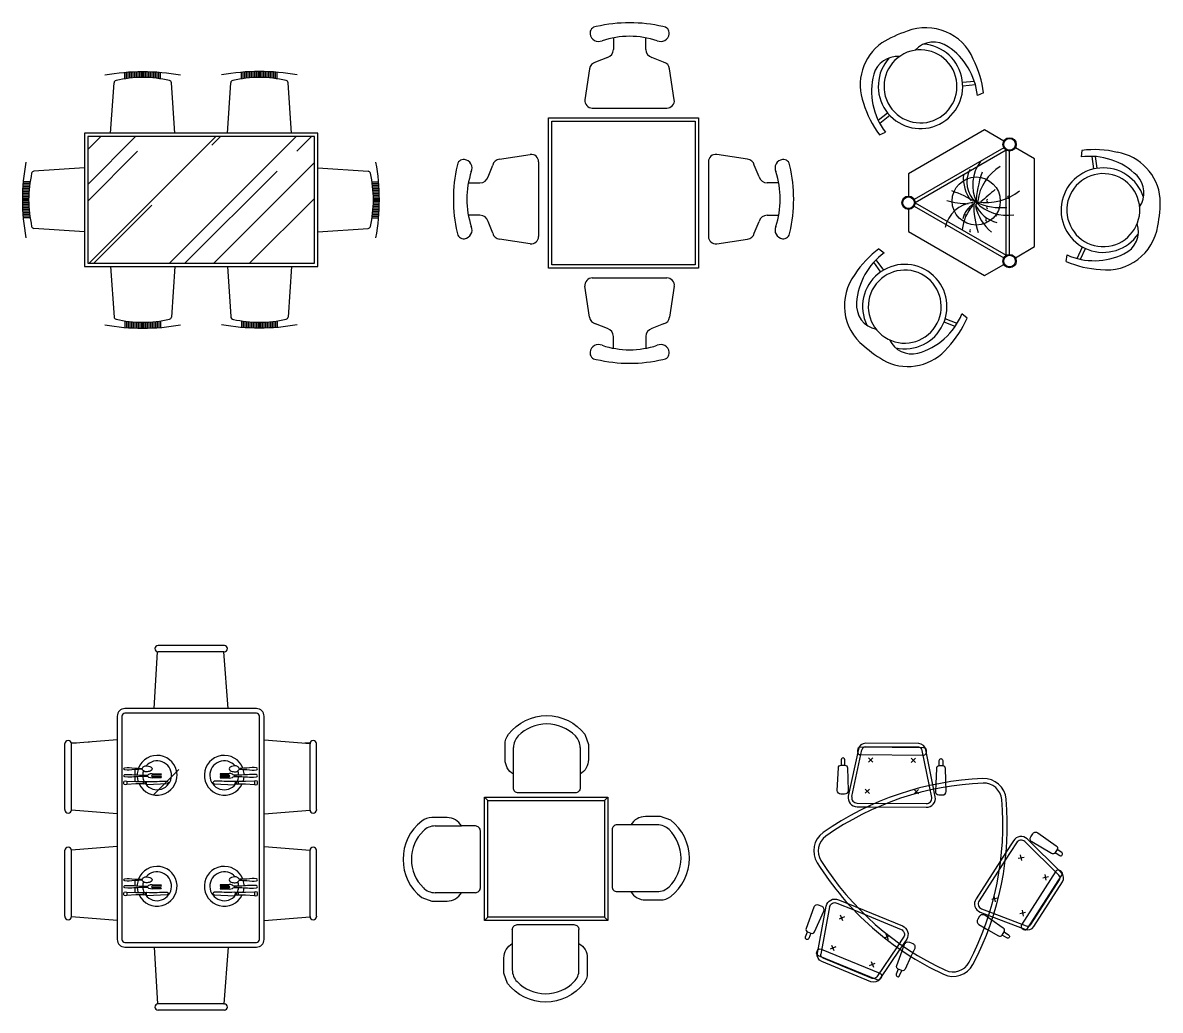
# Model space of a CAD drawing. Header units: millimetres. Extents: x 42 to 19556, y 853 to 17555.
# Drawn here: x 42 to 6866, y 11634 to 17555 of the extents above; entities that cross this region are included whole.
import ezdxf

# ---------------------------------------------------------------- set-up
doc = ezdxf.new("R2010")
doc.units = ezdxf.units.MM

msp = doc.modelspace()

# ---------------------------------------------------------------- hatches: boundary and pattern name
at = {"true_color": 0x000000}
h = msp.add_hatch(dxfattribs=at)
h.set_pattern_fill('AR-RROOF', color=18, scale=20, angle=45, style=0)
h.set_pattern_definition([(45, (-36326.25, -566.2), (431.052, 1149.473), [7620, -1016, 2540, -508]), (45, (-36028.1, 91.16), (-836.96, 118.539), [1524, -167.64, 3048, -381]), (45, (-36451.97, -81.26), (1627.2224, 2108.564), [4064, -711.2, 2032, -508])])
h.paths.add_polyline_path([(431.9, 16873.5), (431.9, 16113.5), (1791.9, 16113.5), (1791.9, 16873.5)])

# ---------------------------------------------------------------- linework, layer by layer
at = {"color": 18, "true_color": 0x000000}
for p, q in [((3585.7, 17465.2), (3585.7, 17395.5)), ((3780.2, 17395.5), (3780.2, 17465.2)), ((3549.5, 17347.3), (3479, 17319.1)), ((3886.9, 17319.1), (3816.3, 17347.3)), ((3442.8, 17278.9), (3414.7, 17093.7)), ((3951.1, 17093.7), (3923, 17278.9)), ((654.4, 17219.1), (654.4, 17258.5)), ((664.4, 17220.5), (664.4, 17259.4)), ((674.4, 17221.8), (674.4, 17260.1)), ((684.4, 17222.9), (684.4, 17260.8)), ((694.4, 17224), (694.4, 17261.3)), ((704.4, 17224.9), (704.4, 17261.8)), ((714.4, 17225.7), (714.4, 17262.3)), ((724.4, 17226.4), (724.4, 17262.6)), ((734.4, 17226.9), (734.4, 17262.9)), ((744.4, 17227.4), (744.4, 17263)), ((754.4, 17227.7), (754.4, 17263.1)), ((761.9, 17227.9), (761.9, 17263.2)), ((769.4, 17227.7), (769.4, 17263.1)), ((779.4, 17227.4), (779.4, 17263)), ((789.4, 17226.9), (789.4, 17262.9)), ((799.4, 17226.4), (799.4, 17262.6)), ((809.4, 17225.7), (809.4, 17262.3)), ((819.4, 17224.9), (819.4, 17261.8)), ((829.4, 17224), (829.4, 17261.3)), ((839.4, 17222.9), (839.4, 17260.8)), ((849.4, 17221.8), (849.4, 17260.1)), ((859.4, 17220.5), (859.4, 17259.4)), ((869.4, 17219.1), (869.4, 17258.5)), ((1354.4, 17219.1), (1354.4, 17258.5)), ((1364.4, 17220.5), (1364.4, 17259.4)), ((1374.4, 17221.8), (1374.4, 17260.1)), ((1384.4, 17222.9), (1384.4, 17260.8)), ((1394.4, 17224), (1394.4, 17261.3)), ((1404.4, 17224.9), (1404.4, 17261.8)), ((1414.4, 17225.7), (1414.4, 17262.3)), ((1424.4, 17226.4), (1424.4, 17262.6)), ((1434.4, 17226.9), (1434.4, 17262.9)), ((1444.4, 17227.4), (1444.4, 17263)), ((1454.4, 17227.7), (1454.4, 17263.1)), ((1461.9, 17227.9), (1461.9, 17263.2)), ((1469.4, 17227.7), (1469.4, 17263.1)), ((1479.4, 17227.4), (1479.4, 17263)), ((1489.4, 17226.9), (1489.4, 17262.9)), ((1499.4, 17226.4), (1499.4, 17262.6)), ((1509.4, 17225.7), (1509.4, 17262.3)), ((1519.4, 17224.9), (1519.4, 17261.8)), ((1529.4, 17224), (1529.4, 17261.3)), ((1539.4, 17222.9), (1539.4, 17260.8)), ((1549.4, 17221.8), (1549.4, 17260.1)), ((1559.4, 17220.5), (1559.4, 17259.4)), ((1569.4, 17219.1), (1569.4, 17258.5)), ((5751.5, 17203.1), (5680.3, 17196.7)), ((569.6, 16893.5), (590.1, 17196)), ((954.2, 16893.5), (933.7, 17196)), ((1269.6, 16893.5), (1290.1, 17196)), ((1654.2, 16893.5), (1633.7, 17196)), ((5757.6, 17182.8), (5681.3, 17176)), ((5806.5, 17134.8), (5769.4, 17120)), ((5174, 16971.4), (5229.8, 17015.9)), ((5183.6, 16952.5), (5243.4, 17000.3)), ((3196.4, 16084.5), (3196.4, 16984.5)), ((3196.4, 16984.5), (4096.4, 16984.5)), ((3216.4, 16104.5), (3216.4, 16964.5)), ((3216.4, 16964.5), (4076.4, 16964.5)), ((4076.4, 16964.5), (4076.4, 16104.5)), ((4096.4, 16984.5), (4096.4, 16084.5)), ((5181.4, 16884), (5218.4, 16898.9)), ((5812.2, 16912.9), (5356, 16649.5)), ((5927.6, 16846.3), (5812.2, 16912.9)), ((5927.6, 16806.3), (5390.7, 16496.3)), ((5942.2, 16791.6), (5396, 16476.3)), ((5942.2, 16160.9), (5942.2, 16791.6)), ((6112.2, 16739.7), (5996.9, 16806.3)), ((6396.7, 16790.3), (6391, 16750.8)), ((2901.9, 16738), (3087.1, 16766.2)), ((4390.8, 16738), (4205.6, 16766.2)), ((5962.2, 16166.3), (5962.2, 16786.3)), ((6112.2, 16212.9), (6112.2, 16739.7)), ((6454.9, 16754.2), (6466.3, 16678.5)), ((6476, 16753.1), (6486.7, 16682.5)), ((411.9, 16685.8), (109.3, 16665.3)), ((1811.9, 16685.8), (2114.5, 16665.3)), ((2833.6, 16631.3), (2861.7, 16701.9)), ((4459.2, 16631.3), (4431, 16701.9)), ((84.9, 16590.9), (46, 16590.9)), ((86.3, 16600.9), (46.8, 16600.9)), ((2137.5, 16600.9), (2177, 16600.9)), ((2138.9, 16590.9), (2177.8, 16590.9)), ((2715.6, 16595.2), (2785.3, 16595.2)), ((4577.1, 16595.2), (4507.4, 16595.2)), ((5356, 16649.5), (5356, 16516.3)), ((78.4, 16520.9), (42.5, 16520.9)), ((79, 16530.9), (42.8, 16530.9)), ((79.7, 16540.9), (43.1, 16540.9)), ((80.5, 16550.9), (43.5, 16550.9)), ((81.4, 16560.9), (44, 16560.9)), ((82.4, 16570.9), (44.6, 16570.9)), ((83.6, 16580.9), (45.3, 16580.9)), ((2140.2, 16580.9), (2178.5, 16580.9)), ((2141.4, 16570.9), (2179.2, 16570.9)), ((2142.4, 16560.9), (2179.8, 16560.9)), ((2143.3, 16550.9), (2180.3, 16550.9)), ((2144.1, 16540.9), (2180.7, 16540.9)), ((2144.8, 16530.9), (2181, 16530.9)), ((2145.4, 16520.9), (2181.3, 16520.9)), ((77.7, 16500.9), (42.2, 16500.9)), ((77.5, 16493.5), (42.2, 16493.5)), ((77.7, 16486), (42.2, 16486)), ((78, 16510.9), (42.3, 16510.9)), ((78, 16476), (42.3, 16476)), ((78.4, 16466), (42.5, 16466)), ((79, 16456), (42.8, 16456)), ((2144.8, 16456), (2181, 16456)), ((2145.4, 16466), (2181.3, 16466)), ((2145.8, 16510.9), (2181.5, 16510.9)), ((2145.8, 16476), (2181.5, 16476)), ((2146.1, 16500.9), (2181.6, 16500.9)), ((2146.1, 16486), (2181.6, 16486)), ((2146.3, 16493.5), (2181.6, 16493.5)), ((5390.7, 16456.3), (5927.6, 16146.3)), ((5396, 16476.3), (5942.2, 16160.9)), ((79.7, 16446), (43.1, 16446)), ((80.5, 16436), (43.5, 16436)), ((81.4, 16426), (44, 16426)), ((82.4, 16416), (44.6, 16416)), ((83.6, 16406), (45.3, 16406)), ((84.9, 16396), (46, 16396)), ((86.3, 16386), (46.8, 16386)), ((2137.5, 16386), (2177, 16386)), ((2138.9, 16396), (2177.8, 16396)), ((2140.2, 16406), (2178.5, 16406)), ((2141.4, 16416), (2179.2, 16416)), ((2142.4, 16426), (2179.8, 16426)), ((2143.3, 16436), (2180.3, 16436)), ((2144.1, 16446), (2180.7, 16446)), ((2785.3, 16400.7), (2715.6, 16400.7)), ((4507.4, 16400.7), (4577.1, 16400.7)), ((5356, 16436.3), (5356, 16303.1)), ((411.9, 16301.2), (109.3, 16321.7)), ((1811.9, 16301.2), (2114.5, 16321.7)), ((2861.7, 16294), (2833.6, 16364.5)), ((4431, 16294), (4459.2, 16364.5)), ((3087.1, 16229.7), (2901.9, 16257.8)), ((4205.6, 16229.7), (4390.8, 16257.8)), ((5356, 16303.1), (5812.2, 16039.7)), ((5178.2, 16200.7), (5209.5, 16176)), ((5996.9, 16146.3), (6112.2, 16212.9)), ((6367.3, 16142), (6399.5, 16211.4)), ((6387.9, 16137.1), (6418, 16201.9)), ((5146.5, 16118.9), (5187.6, 16060.5)), ((5161, 16134.3), (5205.1, 16071.7)), ((5812.2, 16039.7), (5927.6, 16106.3)), ((6301.3, 16123.6), (6307, 16163.1)), ((569.6, 16093.5), (590.1, 15790.9)), ((954.2, 16093.5), (933.7, 15790.9)), ((1269.6, 16093.5), (1289.8, 15794.7)), ((1654.2, 16093.5), (1633.7, 15790.9)), ((4096.4, 16084.5), (3196.4, 16084.5)), ((4076.4, 16104.5), (3216.4, 16104.5)), ((3442.8, 15790), (3414.7, 15975.2)), ((3951.1, 15975.2), (3923, 15790)), ((654.4, 15767.8), (654.4, 15728.4)), ((664.4, 15766.4), (664.4, 15727.6)), ((674.4, 15765.1), (674.4, 15726.8)), ((684.4, 15764), (684.4, 15726.2)), ((839.4, 15764), (839.4, 15726.2)), ((849.4, 15765.1), (849.4, 15726.8)), ((859.4, 15766.4), (859.4, 15727.6)), ((869.4, 15767.8), (869.4, 15728.4)), ((1354.4, 15767.8), (1354.4, 15728.4)), ((1364.4, 15766.4), (1364.4, 15727.6)), ((1374.4, 15765.1), (1374.4, 15726.8)), ((1384.4, 15764), (1384.4, 15726.2)), ((1539.4, 15764), (1539.4, 15726.2)), ((1549.4, 15765.1), (1549.4, 15726.8)), ((1559.4, 15766.4), (1559.4, 15727.6)), ((1569.4, 15767.8), (1569.4, 15728.4)), ((5647.5, 15752.4), (5576.2, 15780.3)), ((5707.9, 15784.8), (5676.5, 15809.4)), ((694.4, 15762.9), (694.4, 15725.6)), ((704.4, 15762), (704.4, 15725.1)), ((714.4, 15761.2), (714.4, 15724.7)), ((724.4, 15760.6), (724.4, 15724.3)), ((734.4, 15760), (734.4, 15724.1)), ((744.4, 15759.6), (744.4, 15723.9)), ((754.4, 15759.2), (754.4, 15723.8)), ((761.9, 15759.1), (761.9, 15723.8)), ((769.4, 15759.2), (769.4, 15723.8)), ((779.4, 15759.6), (779.4, 15723.9)), ((789.4, 15760), (789.4, 15724.1)), ((799.4, 15760.6), (799.4, 15724.3)), ((809.4, 15761.2), (809.4, 15724.7)), ((819.4, 15762), (819.4, 15725.1)), ((829.4, 15762.9), (829.4, 15725.6)), ((1394.4, 15762.9), (1394.4, 15725.6)), ((1404.4, 15762), (1404.4, 15725.1)), ((1414.4, 15761.2), (1414.4, 15724.7)), ((1424.4, 15760.6), (1424.4, 15724.3)), ((1434.4, 15760), (1434.4, 15724.1)), ((1444.4, 15759.6), (1444.4, 15723.9)), ((1454.4, 15759.2), (1454.4, 15723.8)), ((1461.9, 15759.1), (1461.9, 15723.8)), ((1469.4, 15759.2), (1469.4, 15723.8)), ((1479.4, 15759.6), (1479.4, 15723.9)), ((1489.4, 15760), (1489.4, 15724.1)), ((1499.4, 15760.6), (1499.4, 15724.3)), ((1509.4, 15761.2), (1509.4, 15724.7)), ((1519.4, 15762), (1519.4, 15725.1)), ((1529.4, 15762.9), (1529.4, 15725.6)), ((3549.5, 15721.7), (3479, 15749.8)), ((3886.9, 15749.8), (3816.3, 15721.7)), ((5636, 15734.6), (5569.4, 15760.7)), ((3585.7, 15603.7), (3585.7, 15673.4)), ((3780.2, 15673.4), (3780.2, 15603.7)), ((1251.9, 13821.5), (853.6, 13821.5)), ((831.4, 13442.5), (850.8, 13783.6)), ((856.8, 13783.1), (853.8, 13783.3)), ((856.7, 13783.3), (856.7, 13783.2)), ((1248.8, 13783.2), (856.7, 13783.2)), ((1248.8, 13783.1), (1251.9, 13783.3)), ((1274, 13442.5), (1248.8, 13783.2)), ((609.4, 13396.9), (609.4, 12058.5)), ((636.8, 13396.9), (636.8, 12058.5)), ((1444.3, 13442.5), (655, 13442.5)), ((1444.3, 13415.2), (655, 13415.2)), ((1462.6, 12058.5), (1462.6, 13396.9)), ((1489.9, 12058.5), (1489.9, 13396.9)), ((609.4, 13255), (333.8, 13232.6)), ((440, 13239.3), (440, 13241.2)), ((1489.9, 13255), (1765.5, 13232.6)), ((1659.3, 13239.3), (1659.3, 13241.2)), ((295.4, 13229.4), (295.6, 13232.5)), ((295.5, 12837.5), (295.5, 13229.5)), ((295.6, 13229.5), (295.5, 13229.5)), ((364.6, 13235.1), (333.5, 13235.1)), ((333.8, 12834.4), (333.8, 13232.6)), ((1765.8, 13235.1), (1734.7, 13235.1)), ((1765.5, 12834.4), (1765.5, 13232.6)), ((1803.9, 13229.4), (1803.7, 13232.5)), ((1803.7, 13229.5), (1803.8, 13229.5)), ((1803.8, 12837.5), (1803.8, 13229.5)), ((713.8, 13076.9), (713.8, 13046.2)), ((746.4, 13084.5), (746.4, 13078.7)), ((755.4, 13084.5), (755.4, 13078.7)), ((776.8, 13036.2), (776.8, 13043.1)), ((788.9, 13043.1), (788.9, 13036.2)), ((977.9, 13078.2), (827.9, 12928.2)), ((1310.5, 13043.1), (1310.5, 13036.2)), ((1322.6, 13036.2), (1322.6, 13043.1)), ((1343.9, 13084.5), (1343.9, 13078.7)), ((1352.9, 13084.5), (1352.9, 13078.7)), ((666.8, 13008.3), (666.8, 12987.2)), ((713.8, 13033.1), (713.8, 13005.2)), ((764.4, 13004.8), (764.4, 12990.7)), ((775, 13004.8), (775, 12990.7)), ((782, 13004.8), (782, 12990.7)), ((1317.3, 13004.8), (1317.3, 12990.7)), ((1324.3, 13004.8), (1324.3, 12990.7)), ((1334.9, 13004.8), (1334.9, 12990.7)), ((1432.6, 13008.3), (1432.6, 12987.2)), ((2813, 12911.8), (2833, 12891.8)), ((3532.2, 12891.8), (3552.2, 12911.8)), ((295.4, 12837.4), (295.6, 12834.4)), ((609.4, 12812), (333.7, 12834.4)), ((1489.9, 12812), (1765.7, 12834.4)), ((1803.9, 12837.4), (1803.7, 12834.4)), ((440, 12825.8), (440, 12827.8)), ((2515.7, 12738.8), (2674.3, 12738.8)), ((295.4, 12590), (295.6, 12593.1)), ((295.6, 12590.1), (295.5, 12590.1)), ((295.5, 12198), (295.5, 12590.1)), ((609.4, 12615.5), (333.8, 12593.2)), ((333.8, 12195), (333.8, 12593.2)), ((1489.9, 12615.5), (1765.5, 12593.2)), ((1659.3, 12599.8), (1659.3, 12601.8)), ((1765.5, 12195), (1765.5, 12593.2)), ((1803.9, 12590), (1803.7, 12593.1)), ((1803.7, 12590.1), (1803.8, 12590.1)), ((1803.8, 12198), (1803.8, 12590.1)), ((713.8, 12411.4), (713.8, 12380.7)), ((713.8, 12367.6), (713.8, 12339.7)), ((746.4, 12419), (746.4, 12413.2)), ((755.4, 12419), (755.4, 12413.2)), ((776.8, 12370.7), (776.8, 12377.5)), ((788.9, 12377.5), (788.9, 12370.7)), ((1310.5, 12377.5), (1310.5, 12370.7)), ((1322.6, 12370.7), (1322.6, 12377.5)), ((1343.9, 12419), (1343.9, 12413.2)), ((1352.9, 12419), (1352.9, 12413.2)), ((666.8, 12342.8), (666.8, 12321.7)), ((764.4, 12339.3), (764.4, 12325.2)), ((775, 12339.3), (775, 12325.2)), ((782, 12339.3), (782, 12325.2)), ((1317.3, 12339.3), (1317.3, 12325.2)), ((1324.3, 12339.3), (1324.3, 12325.2)), ((1334.9, 12339.3), (1334.9, 12325.2)), ((1432.6, 12342.8), (1432.6, 12321.7)), ((2757.7, 12338.8), (2515.7, 12338.8)), ((295.4, 12198), (295.6, 12195)), ((609.4, 12172.6), (333.7, 12194.9)), ((1489.9, 12172.6), (1765.7, 12194.9)), ((1803.9, 12198), (1803.7, 12195)), ((2813, 12172.6), (2833, 12192.6)), ((3532.2, 12192.6), (3552.2, 12172.6)), ((2979.2, 12117.3), (2979.2, 11875.3)), ((3379.2, 11875.3), (3379.2, 12117.3)), ((655, 12040.3), (1444.3, 12040.3)), ((655, 12012.9), (1444.3, 12012.9)), ((831.4, 12012.9), (850.8, 11671.8)), ((1274, 12012.9), (1248.8, 11672.3)), ((856.8, 11672.3), (853.8, 11672.2)), ((1248.8, 11672.3), (856.7, 11672.3)), ((856.7, 11672.1), (856.7, 11672.3)), ((1248.8, 11672.3), (1251.9, 11672.2)), ((1251.9, 11634), (853.6, 11634))]:
    msp.add_line(p, q, dxfattribs=at)
for points in [[(535, 17242.4, -0.091245), (988.8, 17242.4, -0.091245)], [(1688.8, 17242.4, 0.091245), (1235, 17242.4, 0.091245)], [(62.9, 16266.5, -0.091245), (62.9, 16720.4, -0.091245)], [(2160.9, 16266.5, 0.091245), (2160.9, 16720.4, 0.091245)], [(5955.7, 16514.8, 1), (5955.7, 16502.8)], [(5741.3, 16479.1, 1), (5741.3, 16467.1)], [(5754.5, 16484.6, 1), (5754.5, 16472.6)], [(5761.1, 16498.3, 1), (5761.1, 16486.3)], [(5764.3, 16468.1, 1), (5764.3, 16456.1)], [(5774.2, 16487.3, 1), (5774.2, 16475.3)], [(5830.3, 16495.6, 1), (5830.3, 16483.6)], [(5830.3, 16454.3, 1), (5830.3, 16442.3)], [(5698.4, 16415.8, 1), (5698.4, 16403.8)], [(5721.5, 16443.3, 1), (5721.5, 16431.3)], [(5823.7, 16380.1, 1), (5823.7, 16368.1)], [(5886.4, 16410.3, 1), (5886.4, 16398.3)], [(5728.1, 16314.1, 1), (5728.1, 16302.1)], [(535, 15744.5, 0.091245), (988.8, 15744.5, 0.091245)], [(1688.8, 15744.5, -0.091245), (1235, 15744.5, -0.091245)], [(2985.9, 13050.4, -0.267949), (2935.9, 13137), (2935.9, 13227.6, -0.166731), (2956.9, 13289, -0.489206), (3414.8, 13289), (3435.9, 13227.6), (3435.9, 13137, -0.267949), (3385.9, 13050.4)], [(3385.9, 13209), (3385.9, 12967, -0.414214), (3355.9, 12937), (3015.9, 12937, -0.414214), (2985.9, 12967), (2985.9, 13209)], [(5055.4, 13199.1), (4994.1, 12918.3, 0.464861), (5047.3, 12854.2), (5130.7, 12853.6)], [(5502.4, 12985.6), (5459.8, 13196, 0.365317), (5417.2, 13232.5), (5098.6, 13235, 0.365317), (5055.4, 13199.1)], [(5481.6, 12978.5), (5438.4, 13192.2, 0.369708), (5417, 13210.8), (5098.4, 13213.2, 0.365317), (5076.8, 13195.3)], [(4973.8, 13103.6), (4974, 13136.2, 1), (4952.2, 13136.4)], [(5540, 13099.2), (5540.2, 13131.9, -0.414214)], [(5540.2, 13131.9, -1), (5562, 13131.7), (5561.8, 13099.1)], [(654.7, 13046.6), (672, 13048.3), (685.9, 13048.3, 0.012883), (776.8, 13043.1), (788.9, 13043.1, 0.236068), (799.4, 13050.1, -0.098033), (818.6, 13053.6), (872.7, 13051.9), (872.7, 13050.1), (818.6, 13048.3), (818.6, 13046.6), (872.7, 13044.8), (872.7, 13043.1), (816.8, 13041.3), (815, 13039.5), (816.8, 13038), (872.7, 13036.2), (872.7, 13034.5), (818.6, 13032.7), (818.6, 13031), (872.7, 13029.2), (872.7, 13027.4), (818.6, 13025.7), (799.4, 13029.2, 0.236068), (788.9, 13036.2), (776.8, 13036.2, 0.012883), (685.9, 13031), (672, 13031), (654.7, 13032.7, -0.761905), (654.7, 13046.6, -0.027392)], [(1444.7, 13046.6), (1427.3, 13048.3), (1413.4, 13048.3, -0.012883), (1322.6, 13043.1), (1310.5, 13043.1, -0.236068), (1299.9, 13050.1, 0.098033), (1280.8, 13053.6), (1226.6, 13051.9), (1226.6, 13050.1), (1280.8, 13048.3), (1280.8, 13046.6), (1226.6, 13044.8), (1226.6, 13043.1), (1282.5, 13041.3), (1284.3, 13039.5), (1282.5, 13038), (1226.6, 13036.2), (1226.6, 13034.5), (1280.8, 13032.7), (1280.8, 13031), (1226.6, 13029.2), (1226.6, 13027.4), (1280.8, 13025.7), (1299.9, 13029.2, -0.236068), (1310.5, 13036.2), (1322.6, 13036.2, -0.012883), (1413.4, 13031), (1427.3, 13031), (1444.7, 13032.7, 0.761905), (1444.7, 13046.6, 0.027392)], [(5580.2, 13013.3), (5578, 13082.6, 0.414214), (5561.8, 13099.1), (5540, 13099.2, 0.414214), (5523.5, 13083), (5519.2, 12991.6)], [(5130.7, 12853.6), (5462.6, 12851, 0.464861), (5516.8, 12914.3), (5502.4, 12985.6)], [(5462.8, 12872.8, 0.461561), (5495.3, 12910.4), (5481.6, 12978.5)], [(5519.1, 12991.1), (5517, 12946.9, 0.414214), (5538.6, 12925), (5560.4, 12924.8, 0.414214), (5582.4, 12946.4), (5580.2, 13013.3)], [(5015.5, 12914.1, 0.461561), (5047.5, 12876), (5462.8, 12872.8)], [(2757.7, 12338.8, 0.414214), (2787.7, 12368.8), (2787.7, 12708.8, 0.414214), (2757.7, 12738.8), (2674.3, 12738.8, 0.267949), (2587.7, 12788.8), (2497.1, 12788.8, 0.166731), (2435.7, 12767.8, 0.489206), (2435.7, 12309.9), (2497.1, 12288.8), (2587.7, 12288.8, 0.267949), (2674.3, 12338.8)], [(3690.8, 12345.5, 0.267949), (3777.4, 12295.5), (3868, 12295.5, 0.166731), (3929.4, 12316.5, 0.489206), (3929.4, 12774.4), (3868, 12795.5), (3777.4, 12795.5, 0.267949), (3690.8, 12745.5)], [(3849.4, 12745.5), (3607.4, 12745.5, 0.414214), (3577.4, 12715.5), (3577.4, 12375.5, 0.414214), (3607.4, 12345.5), (3849.4, 12345.5)], [(6053.2, 12645.4, 0.461561), (6003.9, 12638.8), (5936.8, 12534.4)], [(6272.8, 12459.4), (6068.2, 12661.3, 0.464861), (5985.6, 12650.5), (5940.5, 12580.4)], [(5940.5, 12580.4), (5761, 12301.2, 0.464861), (5785.5, 12221.6), (5853.5, 12195.7)], [(6235.7, 12579.4), (6263.2, 12561.8, 1), (6274.9, 12580.1)], [(5936.8, 12534.4), (5779.3, 12289.4, 0.461561), (5793.7, 12241.8), (5858.6, 12217.1)], [(5853.5, 12195.7), (6054.1, 12119.2, 0.365317), (6107.8, 12135.7), (6280.1, 12403.7, 0.365317), (6272.8, 12459.4)], [(5858.6, 12217.1), (6062.3, 12139.4, 0.369708), (6089.4, 12147.5), (6261.7, 12415.5, 0.365317), (6258.1, 12443.3)], [(654.7, 12381.1), (672, 12382.8), (685.9, 12382.8, 0.012883), (776.8, 12377.5), (788.9, 12377.5, 0.236068), (799.4, 12384.6, -0.098033), (818.6, 12388.1), (872.7, 12386.3), (872.7, 12384.6), (818.6, 12382.8), (818.6, 12381.1), (872.7, 12379.3), (872.7, 12377.5), (816.8, 12375.8), (815, 12374), (816.8, 12372.5), (872.7, 12370.7), (872.7, 12369), (818.6, 12367.2), (818.6, 12365.4), (872.7, 12363.7), (872.7, 12361.9), (818.6, 12360.2), (799.4, 12363.7, 0.236068), (788.9, 12370.7), (776.8, 12370.7, 0.012883), (685.9, 12365.4), (672, 12365.4), (654.7, 12367.2, -0.761905), (654.7, 12381.1, -0.027392)], [(1444.7, 12381.1), (1427.3, 12382.8), (1413.4, 12382.8, -0.012883), (1322.6, 12377.5), (1310.5, 12377.5, -0.236068), (1299.9, 12384.6, 0.098033), (1280.8, 12388.1), (1226.6, 12386.3), (1226.6, 12384.6), (1280.8, 12382.8), (1280.8, 12381.1), (1226.6, 12379.3), (1226.6, 12377.5), (1282.5, 12375.8), (1284.3, 12374), (1282.5, 12372.5), (1226.6, 12370.7), (1226.6, 12369), (1280.8, 12367.2), (1280.8, 12365.4), (1226.6, 12363.7), (1226.6, 12361.9), (1280.8, 12360.2), (1299.9, 12363.7, -0.236068), (1310.5, 12370.7), (1322.6, 12370.7, -0.012883), (1413.4, 12365.4), (1427.3, 12365.4), (1444.7, 12367.2, 0.761905), (1444.7, 12381.1, 0.027392)], [(4809.4, 11975.6), (4861.4, 12258.3, -0.464861), (4935.2, 12296.8), (4992.9, 12273.1)], [(4882.8, 12253.9, -0.461561), (4927, 12276.7), (5028.2, 12235.1)], [(4992.9, 12273.1), (5319.5, 12139.2, -0.464861), (5345, 12060), (5304.1, 11999.7)], [(5028.2, 12235.1), (5311.2, 12119.1, -0.461561), (5326.7, 12071.8), (5287.7, 12014.4)], [(2979.2, 12117.3, -0.414214), (3009.2, 12147.3), (3349.2, 12147.3, -0.414214), (3379.2, 12117.3)], [(5849.2, 12178.5), (5813, 12203.9, 0.414214), (5782.9, 12197.4), (5771.1, 12179.1, 0.414214), (5777.6, 12149), (5835.3, 12115.1)], [(5835.3, 12115.1), (5895.1, 12079.9, 0.414214), (5917.7, 12084.8), (5929.4, 12103.2, 0.414214), (5924.5, 12125.7), (5849.6, 12178.3)], [(4758.6, 12065, -1), (4738.5, 12073.3), (4750.9, 12103.5)], [(4771, 12095.3), (4758.6, 12065, -0.414214)], [(5956.9, 12085.5, -1), (5945.1, 12067.2), (5917.7, 12084.8)], [(5929.4, 12103.2), (5956.9, 12085.5, -0.414214)], [(3379.2, 12033.9, -0.267949), (3429.2, 11947.3), (3429.2, 11856.7, -0.166731), (3408.2, 11795.3, -0.489206), (2950.3, 11795.3), (2929.2, 11856.7), (2929.2, 11947.3, -0.267949), (2979.2, 12033.9)], [(5287.7, 12014.4), (5165.3, 11834, -0.369708), (5138.4, 11825.1), (4843.6, 11946, -0.365317), (4830.6, 11970.8)], [(5318.2, 11990.1), (5332.6, 12029.7, -0.414214), (5361, 12041.6), (5381.2, 12033.4, -0.414214), (5393.1, 12004.9), (5370.6, 11955.9)], [(5304.1, 11999.7), (5183.6, 11822.1, -0.365317), (5130.1, 11804.9), (4835.4, 11925.8, -0.365317), (4809.4, 11975.6)], [(5370.6, 11955.9), (5336.4, 11881.1, -0.414214), (5315.1, 11872.2), (5294.9, 11880.4, -0.414214), (5286, 11901.7), (5318.2, 11990.1)], [(5294.9, 11880.4), (5282.5, 11850.2, 1), (5302.7, 11841.9)]]:
    msp.add_lwpolyline(points, format="xyb", dxfattribs=at)
for points in [[(3459.1, 17043.9), (3906.7, 17043.9)], [(3137, 16721.7), (3137, 16274.1)], [(4155.8, 16721.7), (4155.8, 16274.1)], [(3459.1, 16025.1), (3906.7, 16025.1)], [(5015.6, 12914.8), (5076.8, 13195.3)], [(4952.2, 13136.4), (4952, 13103.7)], [(5142.4, 13147.3), (5116.8, 13122.1)], [(5142.2, 13121.9), (5117, 13147.5)], [(5371.9, 13120.1), (5397.5, 13145.3)], [(5372.1, 13145.5), (5397.3, 13119.9)], [(5121.6, 12959.9), (5096, 12934.7)], [(5121.4, 12934.5), (5096.2, 12960.1)], [(5389.7, 12932.5), (5415.3, 12957.7)], [(5389.9, 12957.9), (5415.1, 12932.3)], [(6053.7, 12644.9), (6258.1, 12443.3)], [(6035.3, 12531.2), (6027.6, 12566.3)], [(6274.9, 12580.1), (6247.5, 12597.8)], [(6013.9, 12545), (6049, 12552.6)], [(6161.2, 12427.3), (6196.3, 12435)], [(6182.5, 12413.6), (6174.9, 12448.7)], [(5890.1, 12305.5), (5855, 12297.9)], [(5868.8, 12319.3), (5876.4, 12284.2)], [(4882.6, 12253.2), (4830.6, 11970.8)], [(6058.3, 12220.4), (6023.2, 12212.7)], [(6036.9, 12234.1), (6044.6, 12199)], [(4972.6, 12194.1), (4939.4, 12180.2)], [(4962.9, 12170.6), (4949, 12203.7)], [(5211.2, 12068.8), (5244.3, 12082.7)], [(5220.8, 12092.3), (5234.7, 12059.1)], [(4919.3, 12013.3), (4886.1, 11999.4)], [(4909.6, 11989.8), (4895.8, 12022.9)], [(5122.2, 11902.6), (5155.3, 11916.5)], [(5131.8, 11926.1), (5145.7, 11893)], [(5302.7, 11841.9), (5315.1, 11872.2)]]:
    msp.add_lwpolyline(points, dxfattribs=at)
for points in [[(411.9, 16093.5), (1811.9, 16093.5), (1811.9, 16893.5), (411.9, 16893.5)], [(431.9, 16113.5), (1791.9, 16113.5), (1791.9, 16873.5), (431.9, 16873.5)], [(3552.2, 12172.6), (2813, 12172.6), (2813, 12911.8), (3552.2, 12911.8)], [(3532.2, 12192.6), (2833, 12192.6), (2833, 12891.8), (3532.2, 12891.8)]]:
    msp.add_lwpolyline(points, close=True, dxfattribs=at)
for points in [[(5066.1, 13167.1), (5447.2, 13164.2, 0.414214), (5463.7, 13180.4), (5463.8, 13191.3, 0.414214), (5447.6, 13207.7), (5066.4, 13210.7, 0.414214), (5050, 13194.4), (5049.9, 13183.6, 0.414214)], [(4972.4, 12929.3), (4950.6, 12929.5, -0.414214), (4929, 12951.4), (4935.5, 13087.5, -0.414214), (4952, 13103.7), (4973.8, 13103.6, -0.414214), (4990, 13087.1), (4994.4, 12950.9, -0.414214)], [(669.3, 13089), (681.2, 13089, 0.013852), (746.4, 13084.5), (755.4, 13084.5, 0.321801), (762.7, 13089.7, -0.220637), (777.5, 13098.7, -0.151079), (812.8, 13092, -0.601255), (812.8, 13071.2, -0.098298), (787.9, 13063.7, -0.173345), (767.2, 13069, -0.127575), (761.2, 13075.7, 0.108886), (755.4, 13078.7), (746.4, 13078.7, 0.013852), (681.2, 13074.2), (669.3, 13074.2), (654.5, 13075.7, -0.903848), (654.5, 13087.5)], [(1430, 13089), (1418.1, 13089, -0.013852), (1352.9, 13084.5), (1343.9, 13084.5, -0.321801), (1336.6, 13089.7, 0.220637), (1321.9, 13098.7, 0.151079), (1286.5, 13092, 0.601255), (1286.5, 13071.2, 0.098298), (1311.4, 13063.7, 0.173345), (1332.1, 13069, 0.127575), (1338.1, 13075.7, -0.108886), (1343.9, 13078.7), (1352.9, 13078.7, -0.013852), (1418.1, 13074.2), (1430, 13074.2), (1444.8, 13075.7, 0.903848), (1444.8, 13087.5)], [(650.9, 13008.3, -0.204141), (666.8, 13008.3), (720.9, 13004.8), (764.4, 13004.8), (771.5, 13006.5), (775, 13004.8), (782, 13004.8), (787.1, 13006.5, 0.015744), (909.4, 13008.3, -0.538165), (909.4, 12990.7), (787.1, 12985.6), (782, 12990.7), (775, 12990.7), (771.5, 12988.9), (764.4, 12990.7), (720.9, 12990.7), (666.8, 12987.2, -0.204141), (650.9, 12987.2), (649.2, 12992.5), (649.2, 13003)], [(1448.4, 13008.3, 0.204141), (1432.6, 13008.3), (1378.4, 13004.8), (1334.9, 13004.8), (1327.8, 13006.5), (1324.3, 13004.8), (1317.3, 13004.8), (1312.2, 13006.5, -0.015744), (1189.9, 13008.3, 0.538165), (1189.9, 12990.7), (1312.2, 12985.6), (1317.3, 12990.7), (1324.3, 12990.7), (1327.8, 12988.9), (1334.9, 12990.7), (1378.4, 12990.7), (1432.6, 12987.2, 0.204141), (1448.4, 12987.2), (1450.2, 12992.5), (1450.2, 13003)], [(5742.9, 11908.9, 0.144071), (5942.1, 12899.8, 0.400007), (5802.4, 13022.9, 0.144071), (4844.6, 12700, 0.400007), (4807.9, 12517.4, 0.144071), (5566.4, 11849.4, 0.400007)], [(5719, 11921.5, 0.144071), (5915.2, 12897.4, 0.400007), (5803.4, 12995.9, 0.144071), (4860.1, 12677.9, 0.400007), (4830.7, 12531.8, 0.144071), (5577.8, 11873.9, 0.400007)], [(6089.1, 12673.7), (6100.9, 12692, -0.414214), (6131, 12698.5), (6242.6, 12620.3, -0.414214), (6247.5, 12597.8), (6235.7, 12579.4, -0.414214), (6213.1, 12574.5), (6095.7, 12643.6, -0.414214)], [(669.3, 12423.5), (681.2, 12423.5, 0.013852), (746.4, 12419), (755.4, 12419, 0.321801), (762.7, 12424.2, -0.220637), (777.5, 12433.2, -0.151079), (812.8, 12426.4, -0.601255), (812.8, 12405.7, -0.098298), (787.9, 12398.2, -0.173345), (767.2, 12403.5, -0.127575), (761.2, 12410.2, 0.108886), (755.4, 12413.2), (746.4, 12413.2, 0.013852), (681.2, 12408.7), (669.3, 12408.7), (654.5, 12410.2, -0.903848), (654.5, 12422)], [(1430, 12423.5), (1418.1, 12423.5, -0.013852), (1352.9, 12419), (1343.9, 12419, -0.321801), (1336.6, 12424.2, 0.220637), (1321.9, 12433.2, 0.151079), (1286.5, 12426.4, 0.601255), (1286.5, 12405.7, 0.098298), (1311.4, 12398.2, 0.173345), (1332.1, 12403.5, 0.127575), (1338.1, 12410.2, -0.108886), (1343.9, 12413.2), (1352.9, 12413.2, -0.013852), (1418.1, 12408.7), (1430, 12408.7), (1444.8, 12410.2, 0.903848), (1444.8, 12422)], [(6240, 12467.4), (6033.9, 12146.9, 0.414214), (6038.8, 12124.3), (6048, 12118.4, 0.414214), (6070.5, 12123.3), (6276.7, 12443.9, 0.414214), (6271.8, 12466.5), (6262.6, 12472.4, 0.414214)], [(650.9, 12342.8, -0.204141), (666.8, 12342.8), (720.9, 12339.3), (764.4, 12339.3), (771.5, 12341), (775, 12339.3), (782, 12339.3), (787.1, 12341, 0.015744), (909.4, 12342.8, -0.538165), (909.4, 12325.2), (787.1, 12320.1), (782, 12325.2), (775, 12325.2), (771.5, 12323.4), (764.4, 12325.2), (720.9, 12325.2), (666.8, 12321.7, -0.204141), (650.9, 12321.7), (649.2, 12326.9), (649.2, 12337.5)], [(1448.4, 12342.8, 0.204141), (1432.6, 12342.8), (1378.4, 12339.3), (1334.9, 12339.3), (1327.8, 12341), (1324.3, 12339.3), (1317.3, 12339.3), (1312.2, 12341, -0.015744), (1189.9, 12342.8, 0.538165), (1189.9, 12325.2), (1312.2, 12320.1), (1317.3, 12325.2), (1324.3, 12325.2), (1327.8, 12323.4), (1334.9, 12325.2), (1378.4, 12325.2), (1432.6, 12321.7, 0.204141), (1448.4, 12321.7), (1450.2, 12326.9), (1450.2, 12337.5)], [(4837.1, 12256.5), (4817, 12264.7, 0.414214), (4788.6, 12252.8), (4742, 12124.8, 0.414214), (4750.9, 12103.5), (4771, 12095.3, 0.414214), (4792.3, 12104.2), (4849, 12228.1, 0.414214)], [(4831.6, 12001), (5184.3, 11856.4, -0.414214), (5193.2, 11835), (5189.1, 11825, -0.414214), (5167.8, 11816.1), (4815.1, 11960.7, -0.414214), (4806.2, 11982), (4810.3, 11992.1, -0.414214)]]:
    msp.add_lwpolyline(points, format="xyb", close=True, dxfattribs=at)
for centre, radius in [((5962.2, 16826.3), 40), ((5962.2, 16826.3), 35), ((5762, 16486.4), 144.3), ((5356, 16476.3), 40), ((5356, 16476.3), 35), ((5962.2, 16126.3), 40), ((5962.2, 16126.3), 35)]:
    msp.add_circle(centre, radius, dxfattribs=at)
for centre, radius, start, end in [((3682.9, 16682.9), 872.5, 76.74668, 103.25332), ((3484.3, 17493.1), 39.1, 92.13721, 187.61867), ((3496.8, 17494.8), 51.6, 187.61867, 294.24753), ((3682.9, 16947.5), 526.8, 71.74974, 108.25026), ((3869.1, 17494.8), 51.6, 245.75247, 352.38133), ((3881.5, 17493.1), 39.1, 352.38133, 87.86279), ((5557.7, 16850.5), 686.8, 107.85703, 121.73529), ((5460.2, 17216.5), 309.2, 22.97717, 111.45183), ((5375.2, 17182.4), 309.2, 125.33009, 200.74769), ((5427.9, 17174), 253.4, 137.6433, 86.08157), ((5506.5, 17291.6), 148.5, 54.01973, 138.22197), ((5367.2, 17076.6), 404.6, 6.15858, 55.9428), ((3535.4, 17395.5), 50.3, 286.28801, 360), ((3830.4, 17395.5), 50.3, 180, 253.71199), ((5289.8, 17204.6), 148.5, 85.50289, 163.62942), ((5427.9, 17174), 218.9, 122.76845, 122.76689), ((5214.8, 17065.1), 595.7, 6.71869, 27.16991), ((3489.7, 17273.1), 47.3, 103.14043, 172.91394), ((3876.1, 17273.1), 47.3, 7.08606, 76.85957), ((605.1, 17195), 15, 101.96453, 176.12552), ((776.4, 16386.6), 841.4, 90.98618, 101.96453), ((747.4, 16386.6), 841.4, 78.03547, 89.01382), ((918.7, 17195), 15, 3.87448, 78.03547), ((1305.1, 17195), 15, 101.96453, 176.12552), ((1476.4, 16386.6), 841.4, 90.98618, 101.96453), ((1447.4, 16386.6), 841.4, 78.03547, 89.01382), ((1618.7, 17195), 15, 3.87448, 78.03547), ((5539.1, 17145.6), 404.6, 165.55248, 217.56629), ((3459.1, 17088.6), 44.7, 173.45699, 270), ((3906.7, 17088.6), 44.7, 270, 6.54301), ((5657.2, 17242.6), 595.7, 196.55496, 217.00617), ((6469.3, 16199), 595.7, 76.55496, 97.00617), ((2687.7, 16696.5), 39.1, 82.38133, 177.86279), ((2686, 16684.1), 51.6, 335.75247, 82.38133), ((2907.8, 16691.1), 47.3, 97.08606, 166.85957), ((3092.2, 16721.7), 44.7, 0, 96.54301), ((4200.5, 16721.7), 44.7, 83.45699, 180), ((4385, 16691.1), 47.3, 13.14043, 82.91394), ((4606.7, 16684.1), 51.6, 97.61867, 204.24753), ((4605, 16696.5), 39.1, 2.13721, 97.61867), ((5975.5, 16583.2), 234.4, 143.32313, 205.76326), ((6444.3, 16349.8), 404.6, 45.55248, 97.56629), ((6558.1, 16473.3), 309.2, 5.33009, 80.74769), ((918.8, 16479), 841.4, 168.03547, 179.01382), ((110.3, 16650.3), 15, 93.87448, 168.03547), ((2113.5, 16650.3), 15, 11.96453, 86.12552), ((1305, 16479), 841.4, 0.98618, 11.96453), ((3497.9, 16497.9), 872.5, 166.74668, 193.25332), ((3233.3, 16497.9), 526.8, 161.74974, 198.25026), ((4059.4, 16497.9), 526.8, 341.74974, 18.25026), ((3794.9, 16497.9), 872.5, 346.74668, 13.25332), ((5875.2, 16599.8), 168.8, 152.99086, 225.91017), ((6402.8, 16445.9), 642.2, 160.5249, 177.82437), ((6055.6, 16447.5), 287.3, 121.31505, 172.13779), ((6524.6, 16431.9), 253.4, 17.6433, 326.08157), ((6524.6, 16431.9), 218.9, 2.76845, 2.76689), ((2785.3, 16645.4), 50.3, 270, 343.71199), ((4507.4, 16645.4), 50.3, 196.28801, 270), ((5917.4, 16626.8), 232.8, 175.87406, 216.95584), ((6620.1, 16536.1), 148.5, 325.50289, 43.62942), ((5343.5, 15784.1), 810.4, 58.98728, 70.36101), ((5820.4, 16802.7), 325.2, 261.24958, 308.23328), ((7004.2, 15165.4), 1790, 129.04877, 132.6799), ((918.8, 16507.9), 841.4, 180.98618, 191.96453), ((1305, 16507.9), 841.4, 348.03547, 359.01382), ((5764.7, 16287.4), 192.6, 96.99045, 168.02836), ((5722.4, 16960.1), 489.9, 253.85612, 269.11051), ((5935.9, 16288.7), 258.8, 138.7581, 173.8624), ((5805.5, 16354.4), 126.2, 118.89012, 168.45792), ((6250, 16458.4), 502.4, 178.32856, 198.729), ((5931.5, 16542.6), 190.4, 204.09558, 256.29534), ((6041.5, 16522.3), 291.3, 193.04524, 229.77663), ((5946.4, 16660.6), 259.7, 224.48606, 279.37622), ((5909.9, 16792), 345.5, 245.08876, 275.96372), ((6179.5, 16481.2), 686.8, 347.85703, 1.73529), ((2785.3, 16350.4), 50.3, 16.28801, 90), ((4507.4, 16350.4), 50.3, 90, 163.71199), ((110.3, 16336.6), 15, 191.96453, 266.12552), ((2113.5, 16336.6), 15, 273.87448, 348.03547), ((2686, 16311.8), 51.6, 277.61867, 24.24753), ((4606.7, 16311.8), 51.6, 155.75247, 262.38133), ((6545.2, 16382.7), 309.2, 262.97717, 351.45183), ((6587.1, 16305), 148.5, 294.01973, 18.22197), ((2687.7, 16299.4), 39.1, 182.13721, 277.61867), ((2907.8, 16304.7), 47.3, 193.14043, 262.91394), ((3092.2, 16274.1), 44.7, 263.45699, 0), ((4200.5, 16274.1), 44.7, 180, 276.54301), ((4385, 16304.7), 47.3, 277.08606, 346.85957), ((4605, 16299.4), 39.1, 262.38133, 357.86279), ((5534.4, 15723.1), 595.7, 126.71869, 147.16991), ((5448.3, 15849.4), 404.6, 126.15858, 175.9428), ((5333.5, 15853.2), 253.4, 257.6433, 206.08157), ((6536.8, 16670.9), 595.7, 246.71869, 267.16991), ((6470.5, 16533.2), 404.6, 246.15858, 295.9428), ((5280.6, 15859.9), 309.2, 142.97717, 231.45183), ((5333.5, 15853.2), 218.9, 242.76845, 242.76689), ((3459.1, 15980.3), 44.7, 90, 186.54301), ((3906.7, 15980.3), 44.7, 353.45699, 90), ((5192.4, 15862.5), 148.5, 174.01973, 258.22197), ((605.1, 15791.9), 15, 183.87448, 258.03547), ((776.4, 16600.3), 841.4, 258.03547, 269.01382), ((747.4, 16600.3), 841.4, 270.98618, 281.96453), ((918.7, 15791.9), 15, 281.96453, 356.12552), ((1309.8, 15796), 20, 183.87448, 258.29889), ((1476.4, 16600.3), 841.4, 258.29889, 269.01382), ((1447.4, 16600.3), 841.4, 270.98618, 281.96453), ((1618.7, 15791.9), 15, 281.96453, 356.12552), ((3489.7, 15795.8), 47.3, 187.08606, 256.85957), ((3876.1, 15795.8), 47.3, 283.14043, 352.91394), ((5302.5, 15963.8), 404.6, 285.55248, 337.56629), ((5159.5, 16017.5), 595.7, 316.55496, 337.00617), ((3535.4, 15673.4), 50.3, 0, 73.71199), ((3830.4, 15673.4), 50.3, 106.28801, 180), ((5376, 15718.3), 148.5, 205.50289, 283.62942), ((3484.3, 15575.8), 39.1, 172.38133, 267.86279), ((3496.8, 15574.1), 51.6, 65.75247, 172.38133), ((3682.9, 16121.4), 526.8, 251.74974, 288.25026), ((3869.1, 15574.1), 51.6, 7.61867, 114.24753), ((3881.5, 15575.8), 39.1, 272.13721, 7.61867), ((5548.8, 16127.4), 686.8, 227.85703, 241.73529), ((5352.6, 15803.4), 309.2, 245.33009, 320.74769), ((3682.9, 16386), 872.5, 256.74668, 283.25332), ((854.6, 13802.4), 19.1, 92.09493, 267.50882), ((1251, 13802.4), 19.1, 272.49118, 87.90507), ((655, 13396.9), 45.6, 90, 180), ((655, 13396.9), 18.2, 90, 180), ((1444.3, 13396.9), 45.6, 0, 90), ((1444.3, 13396.9), 18.2, 0, 90), ((3185.9, 13111), 240, 44.41531, 135.58469), ((314.7, 13231.7), 19.1, 2.09493, 177.50883), ((1784.6, 13231.7), 19.1, 2.49117, 177.90507), ((3085.9, 13209), 100, 135.58469, 180), ((3285.9, 13209), 100, 0, 44.41531), ((848.3, 13042.9), 119.5, 205.93242, 159.43099), ((848.3, 13042.9), 86.5, 217.16735, 139.58227), ((1251, 13042.9), 119.5, 20.56901, 334.06758), ((1251, 13042.9), 86.5, 40.41773, 322.83265), ((848.3, 13042.9), 119.5, 162.88323, 178.89742), ((848.3, 13042.9), 119.5, 184.27054, 198.6319), ((848.3, 13042.9), 86.5, 161.93652, 179.57188), ((848.3, 13042.9), 86.5, 184.80898, 205.16238), ((1251, 13042.9), 86.5, 334.83762, 355.19102), ((1251, 13042.9), 86.5, 0.42812, 18.06348), ((1251, 13042.9), 119.5, 341.3681, 355.72946), ((1251, 13042.9), 119.5, 1.10258, 17.11677), ((314.7, 12835.2), 19.1, 182.49117, 357.90507), ((1784.6, 12835.2), 19.1, 182.09493, 357.50883), ((2613.7, 12538.8), 240, 134.41531, 225.58469), ((2515.7, 12638.8), 100, 90, 134.41531), ((3849.4, 12645.5), 100, 45.58469, 90), ((3751.4, 12545.5), 240, 314.41531, 45.58469), ((314.7, 12592.2), 19.1, 2.09493, 177.50883), ((1784.6, 12592.2), 19.1, 2.49117, 177.90507), ((848.3, 12377.4), 119.5, 205.93242, 159.43099), ((1251, 12377.4), 119.5, 20.56901, 334.06758), ((848.3, 12377.4), 86.5, 217.16735, 139.58227), ((1251, 12377.4), 86.5, 40.41773, 322.83265), ((848.3, 12377.4), 119.5, 162.88323, 178.89742), ((848.3, 12377.4), 119.5, 184.27054, 198.6319), ((848.3, 12377.4), 86.5, 161.93652, 179.57188), ((848.3, 12377.4), 86.5, 184.80898, 205.16238), ((1251, 12377.4), 86.5, 334.83762, 355.19102), ((1251, 12377.4), 86.5, 0.42812, 18.06348), ((1251, 12377.4), 119.5, 341.3681, 355.72946), ((1251, 12377.4), 119.5, 1.10258, 17.11677), ((2515.7, 12438.8), 100, 225.58469, 270), ((3849.4, 12445.5), 100, 270, 314.41531), ((314.7, 12195.8), 19.1, 182.49117, 357.90507), ((1784.6, 12195.8), 19.1, 182.09493, 357.50883), ((655, 12058.5), 45.6, 180, 270), ((655, 12058.5), 18.2, 180, 270), ((1444.3, 12058.5), 45.6, 270, 0), ((1444.3, 12058.5), 18.2, 270, 0), ((3079.2, 11875.3), 100, 180, 224.41531), ((3279.2, 11875.3), 100, 315.58469, 0), ((3179.2, 11973.3), 240, 224.41531, 315.58469), ((854.6, 11653.1), 19.1, 92.49118, 267.90507), ((1251, 11653.1), 19.1, 272.09493, 87.50882)]:
    msp.add_arc(centre, radius, start, end, dxfattribs=at)

doc.saveas('drawing.dxf')
